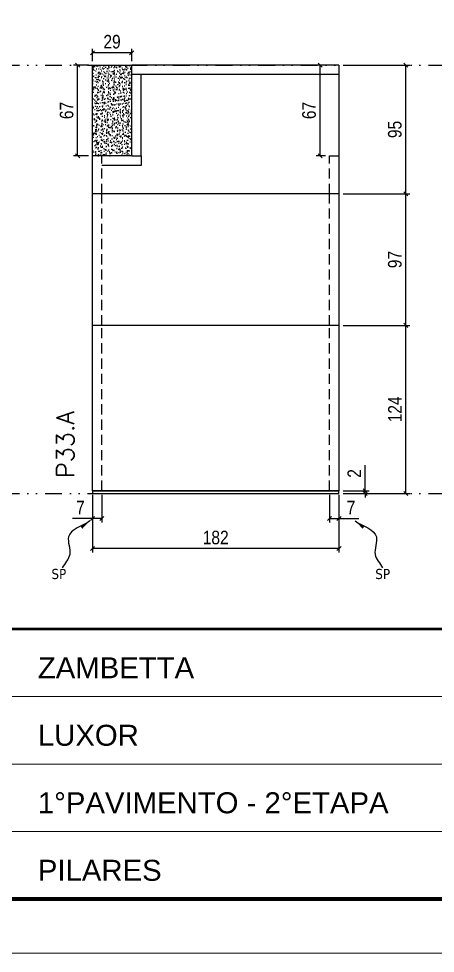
# Model space of a CAD drawing. Extents: x 14400 to 20667, y -21631 to 6985.
# Drawn here: x 18282 to 18589, y 2489 to 3179 of the extents above; entities that cross this region are included whole.
import ezdxf

# ---------------------------------------------------------------- set-up
doc = ezdxf.new("R2010")
doc.units = 0
for name, pattern in [('CONTINUO', [0]), ('DASHED', [0.75, 0.5, -0.25]), ('DIVIDE2', [0.625, 0.25, -0.125, 0, -0.125, 0, -0.125]), ('HIDDEN', [0.375, 0.25, -0.125])]:
    doc.linetypes.add(name, pattern=pattern)
for name, color, linetype in [('COTA', 241, 'Continuous'), ('Nível', 160, 'Continuous'), ('Painéis', 200, 'Continuous'), ('SARR_2.2x7', 40, 'Continuous'), ('texto', 7, 'Continuous')]:
    doc.layers.add(name, color=color, linetype=linetype)
for name, color, linetype, lineweight in [('Folhas', 255, 'Continuous', 9), ('SARRAFO DE PRESSAO', 251, 'DASHED', 9), ('Texto Seção', 7, 'Continuous', 15)]:
    doc.layers.add(name, color=color, linetype=linetype, lineweight=lineweight)
doc.styles.add('ARIAL', font='arial.ttf')
doc.styles.add('COTA TECNICA', font='techl___.ttf', dxfattribs={"height": 10})
doc.styles.add('COTA TECNICA-50', font='techl___.ttf', dxfattribs={"height": 10})
doc.styles.add('REGUA-120', font='ROMANS.shx', dxfattribs={"height": 15})
doc.styles.get("Standard").update_dxf_attribs({"font": 'arial.ttf'})
doc.dimstyles.new('COTA PAINEL-50', dxfattribs={"dimtxt": 10, "dimasz": 3, "dimexe": 3, "dimexo": 3, "dimgap": 3, "dimtad": 1, "dimdec": 1, "dimzin": 12, "dimdsep": 46, "dimtxsty": 'COTA TECNICA-50', "dimblk1": 'OBLIQUE', "dimblk2": 'OBLIQUE', "dimsah": 1, "dimcen": 0.9, "dimclrd": 4, "dimclre": 4, "dimclrt": 240, "dimadec": 1, "dimazin": 3, "dimtfac": 1, "dimtdec": 1, "dimtmove": 0, "dimatfit": 3, "dimfxl": 1, "dimtolj": 1, "dimtzin": 12, "dimarcsym": 0})
doc.dimstyles.new('PAINEL', dxfattribs={"dimtxt": 10, "dimasz": 3, "dimexe": 3, "dimexo": 3, "dimgap": 3, "dimtad": 1, "dimdec": 1, "dimzin": 12, "dimdsep": 46, "dimtxsty": 'COTA TECNICA', "dimblk1": 'OBLIQUE', "dimblk2": 'OBLIQUE', "dimsah": 1, "dimcen": 0.9, "dimclrd": 4, "dimclre": 4, "dimclrt": 240, "dimadec": 1, "dimazin": 3, "dimtfac": 1, "dimtdec": 1, "dimtmove": 0, "dimatfit": 3, "dimfxl": 1, "dimtolj": 1, "dimtzin": 12, "dimarcsym": 0})
doc.dimstyles.get("Standard").update_dxf_attribs({"dimtxt": 0.18, "dimasz": 0.18, "dimexe": 0.18, "dimexo": 0.0625, "dimgap": 0.09, "dimtad": 0, "dimtih": 1, "dimtoh": 1, "dimdec": 4, "dimzin": 0, "dimdsep": 46, "dimtxsty": 'Standard', "dimcen": 0.09, "dimadec": 0, "dimazin": 0, "dimtfac": 1, "dimtdec": 4, "dimtofl": 0, "dimtmove": 0, "dimatfit": 3, "dimfxl": 1, "dimtolj": 1, "dimtzin": 0, "dimarcsym": 0})

# ---------------------------------------------------------------- blocks, each defined once
blk = doc.blocks.new('9999999999')
at = {"color": 30, "linetype": 'CONTINUO'}
for p, q in [((98564.56, 34379.64), (99583.98, 34379.64)), ((98564.56, 34329.83), (99487.98, 34329.83)), ((98564.56, 34280.02), (99487.98, 34280.02))]:
    blk.add_line(p, q, dxfattribs=at)
at = {"color": 30, "linetype": 'CONTINUO', "const_width": 2}
blk.add_lwpolyline([(99583.98, 34230.21), (99583.98, 34414.45, 0.414214), (99568.98, 34429.45), (98228.98, 34429.45, 0.414214), (98213.98, 34414.45), (98213.98, 34245.21, 0.414214), (98228.98, 34230.21), (99583.98, 34230.21)], format="xyb", dxfattribs=at)
at = {"layer": 'Folhas'}
blk.add_lwpolyline([(98138.98, 34190.21), (99623.98, 34190.21), (99623.98, 35240.21), (98138.98, 35240.21)], close=True, dxfattribs=at)
at = {"layer": 'Folhas', "color": 30, "const_width": 3}
blk.add_lwpolyline([(98213.98, 34230.21), (99583.98, 34230.21), (99583.98, 35200.21), (98213.98, 35200.21)], close=True, dxfattribs=at)
at = {"color": 7, "linetype": 'Continuous', "ltscale": 5, "style": 'ARIAL'}
for s, height, p in [('ZAMBETTA', 15.483, (98837.68, 34393.13)), ('LUXOR', 15.483, (98837.68, 34343.32)), ('1°PAVIMENTO - 2°ETAPA', 15.4829, (98837.68, 34293.51)), ('PILARES', 15.483, (98837.68, 34243.7))]:
    blk.add_text(s, height=height, dxfattribs=at).set_placement(p)
blk = doc.blocks.new('_Oblique')
at = {"color": 0, "linetype": 'ByBlock', "lineweight": -2}
blk.add_line((-0.5, -0.5), (0.5, 0.5), dxfattribs=at)
blk = doc.blocks.new('*D1344')
at = {"layer": 'COTA', "color": 4, "lineweight": -2, "transparency": 16777216}
for p, q in [((18335.92, 2827.29), (18335.92, 2784.61)), ((18517.92, 2827.29), (18517.92, 2784.61)), ((18517.92, 2787.61), (18335.92, 2787.61))]:
    blk.add_line(p, q, dxfattribs=at)
at = {"layer": 'Defpoints', "color": 0, "transparency": 16777216}
for p in [(18335.92, 2830.29), (18517.92, 2830.29), (18335.92, 2787.61)]:
    blk.add_point(p, dxfattribs=at)
at = {"layer": 'COTA', "color": 4, "lineweight": -2, "transparency": 16777216, "xscale": 3, "yscale": 3, "zscale": 3, "rotation": 180}
blk.add_blockref('_Oblique', (18335.92, 2787.61), dxfattribs=at)
at = {"layer": 'COTA', "color": 4, "lineweight": -2, "transparency": 16777216, "xscale": 3, "yscale": 3, "zscale": 3}
blk.add_blockref('_Oblique', (18517.92, 2787.61), dxfattribs=at)
at = {"layer": 'COTA', "color": 240, "transparency": 16777216, "insert": (18426.92, 2795.7), "char_height": 10, "attachment_point": 5, "style": 'COTA TECNICA'}
blk.add_mtext('\\A1;182', dxfattribs=at)
blk = doc.blocks.new('*D1345')
at = {"layer": 'COTA', "color": 4, "lineweight": -2, "transparency": 16777216}
for p, q in [((18510.92, 2827.29), (18510.92, 2806.78)), ((18517.92, 2825.29), (18517.92, 2806.78)), ((18510.92, 2809.78), (18517.92, 2809.78)), ((18517.92, 2809.78), (18532.65, 2809.78))]:
    blk.add_line(p, q, dxfattribs=at)
at = {"layer": 'Defpoints', "color": 0, "transparency": 16777216}
for p in [(18510.92, 2830.29), (18517.92, 2828.29), (18517.92, 2809.78)]:
    blk.add_point(p, dxfattribs=at)
at = {"layer": 'COTA', "color": 4, "lineweight": -2, "transparency": 16777216, "xscale": 3, "yscale": 3, "zscale": 3, "rotation": 180}
blk.add_blockref('_Oblique', (18510.92, 2809.78), dxfattribs=at)
at = {"layer": 'COTA', "color": 4, "lineweight": -2, "transparency": 16777216, "xscale": 3, "yscale": 3, "zscale": 3}
blk.add_blockref('_Oblique', (18517.92, 2809.78), dxfattribs=at)
at = {"layer": 'COTA', "color": 240, "transparency": 16777216, "insert": (18526.78, 2817.85), "char_height": 10, "attachment_point": 5, "style": 'COTA TECNICA-50'}
blk.add_mtext('\\A1;7', dxfattribs=at)
blk = doc.blocks.new('*D1346')
at = {"layer": 'COTA', "color": 4, "lineweight": -2, "transparency": 16777216}
for p, q in [((18342.92, 2827.29), (18342.92, 2806.78)), ((18335.92, 2825.29), (18335.92, 2806.78)), ((18335.92, 2809.78), (18321.19, 2809.78)), ((18342.92, 2809.78), (18335.92, 2809.78))]:
    blk.add_line(p, q, dxfattribs=at)
at = {"layer": 'Defpoints', "color": 0, "transparency": 16777216}
for p in [(18335.92, 2828.29), (18342.92, 2830.29), (18335.92, 2809.78)]:
    blk.add_point(p, dxfattribs=at)
at = {"layer": 'COTA', "color": 4, "lineweight": -2, "transparency": 16777216, "xscale": 3, "yscale": 3, "zscale": 3, "rotation": 180}
blk.add_blockref('_Oblique', (18335.92, 2809.78), dxfattribs=at)
at = {"layer": 'COTA', "color": 4, "lineweight": -2, "transparency": 16777216, "xscale": 3, "yscale": 3, "zscale": 3}
blk.add_blockref('_Oblique', (18342.92, 2809.78), dxfattribs=at)
at = {"layer": 'COTA', "color": 240, "transparency": 16777216, "insert": (18327.05, 2817.85), "char_height": 10, "attachment_point": 5, "style": 'COTA TECNICA-50'}
blk.add_mtext('\\A1;7', dxfattribs=at)
blk = doc.blocks.new('*D1366')
at = {"layer": 'COTA', "color": 4, "linetype": 'ByBlock', "lineweight": -2, "transparency": 16777216}
for p, q in [((18520.92, 2952.29), (18570.29, 2952.29)), ((18567.29, 2828.29), (18567.29, 2952.29)), ((18520.92, 2828.29), (18570.29, 2828.29))]:
    blk.add_line(p, q, dxfattribs=at)
at = {"layer": 'Defpoints', "color": 0, "linetype": 'ByBlock', "transparency": 16777216}
for p in [(18517.92, 2952.29), (18567.29, 2952.29), (18517.92, 2828.29)]:
    blk.add_point(p, dxfattribs=at)
at = {"layer": 'COTA', "color": 4, "linetype": 'ByBlock', "lineweight": -2, "transparency": 16777216, "xscale": 3, "yscale": 3, "zscale": 3}
for p, rotation in [((18567.29, 2952.29), 90), ((18567.29, 2828.29), 270)]:
    blk.add_blockref('_Oblique', p, dxfattribs=dict(at, rotation=rotation))
at = {"layer": 'COTA', "color": 240, "linetype": 'ByBlock', "transparency": 16777216, "insert": (18559.21, 2890.29), "char_height": 10, "attachment_point": 5, "rotation": 90, "style": 'COTA TECNICA'}
blk.add_mtext('\\A1;124', dxfattribs=at)
blk = doc.blocks.new('*D1347')
at = {"layer": 'COTA', "color": 4, "lineweight": -2, "transparency": 16777216}
for p, q in [((18537.18, 2830.29), (18537.18, 2849.09)), ((18520.92, 2830.29), (18540.18, 2830.29)), ((18520.92, 2828.29), (18540.18, 2828.29)), ((18537.18, 2828.29), (18537.18, 2830.29)), ((18537.18, 2828.29), (18537.18, 2825.29))]:
    blk.add_line(p, q, dxfattribs=at)
at = {"layer": 'Defpoints', "color": 0, "transparency": 16777216}
for p in [(18517.92, 2830.29), (18517.92, 2828.29), (18537.18, 2828.29)]:
    blk.add_point(p, dxfattribs=at)
at = {"layer": 'COTA', "color": 4, "lineweight": -2, "transparency": 16777216, "xscale": 3, "yscale": 3, "zscale": 3}
for p, rotation in [((18537.18, 2830.29), 270), ((18537.18, 2828.29), 90)]:
    blk.add_blockref('_Oblique', p, dxfattribs=dict(at, rotation=rotation))
at = {"layer": 'COTA', "color": 240, "transparency": 16777216, "insert": (18529.18, 2843.03), "char_height": 10, "attachment_point": 5, "rotation": 90, "style": 'COTA TECNICA-50'}
blk.add_mtext('\\A1;2', dxfattribs=at)
blk = doc.blocks.new('*D1367')
at = {"layer": 'COTA', "color": 4, "linetype": 'ByBlock', "lineweight": -2, "transparency": 16777216}
for p, q in [((18520.92, 2952.29), (18570.29, 2952.29)), ((18567.29, 2828.29), (18567.29, 2952.29)), ((18520.92, 2828.29), (18570.29, 2828.29))]:
    blk.add_line(p, q, dxfattribs=at)
at = {"layer": 'Defpoints', "color": 0, "linetype": 'ByBlock', "transparency": 16777216}
for p in [(18517.92, 2952.29), (18567.29, 2952.29), (18517.92, 2828.29)]:
    blk.add_point(p, dxfattribs=at)
at = {"layer": 'COTA', "color": 4, "linetype": 'ByBlock', "lineweight": -2, "transparency": 16777216, "xscale": 3, "yscale": 3, "zscale": 3}
for p, rotation in [((18567.29, 2952.29), 90), ((18567.29, 2828.29), 270)]:
    blk.add_blockref('_Oblique', p, dxfattribs=dict(at, rotation=rotation))
at = {"layer": 'COTA', "color": 240, "linetype": 'ByBlock', "transparency": 16777216, "insert": (18559.21, 2890.29), "char_height": 10, "attachment_point": 5, "rotation": 90, "style": 'COTA TECNICA'}
blk.add_mtext('\\A1;124', dxfattribs=at)
blk = doc.blocks.new('*D1368')
at = {"layer": 'COTA', "color": 4, "lineweight": -2, "transparency": 16777216}
for p, q in [((18520.92, 3049.29), (18570.29, 3049.29)), ((18567.29, 2952.29), (18567.29, 3049.29)), ((18520.92, 2952.29), (18570.29, 2952.29))]:
    blk.add_line(p, q, dxfattribs=at)
at = {"layer": 'Defpoints', "color": 0, "transparency": 16777216}
for p in [(18517.92, 3049.29), (18567.29, 3049.29), (18517.92, 2952.29)]:
    blk.add_point(p, dxfattribs=at)
at = {"layer": 'COTA', "color": 4, "lineweight": -2, "transparency": 16777216, "xscale": 3, "yscale": 3, "zscale": 3}
for p, rotation in [((18567.29, 3049.29), 90), ((18567.29, 2952.29), 270)]:
    blk.add_blockref('_Oblique', p, dxfattribs=dict(at, rotation=rotation))
at = {"layer": 'COTA', "color": 240, "transparency": 16777216, "insert": (18559.18, 3000.79), "char_height": 10, "attachment_point": 5, "rotation": 90, "style": 'COTA TECNICA'}
blk.add_mtext('\\A1;97', dxfattribs=at)
blk = doc.blocks.new('*D1369')
at = {"layer": 'COTA', "color": 4, "lineweight": -2, "transparency": 16777216}
for p, q in [((18335.92, 3147.29), (18335.92, 3156.39)), ((18364.92, 3153.39), (18335.92, 3153.39)), ((18364.92, 3147.29), (18364.92, 3156.39))]:
    blk.add_line(p, q, dxfattribs=at)
at = {"layer": 'Defpoints', "color": 0, "transparency": 16777216}
for p in [(18335.92, 3153.39), (18335.92, 3144.29), (18364.92, 3144.29)]:
    blk.add_point(p, dxfattribs=at)
at = {"layer": 'COTA', "color": 4, "lineweight": -2, "transparency": 16777216, "xscale": 3, "yscale": 3, "zscale": 3, "rotation": 180}
blk.add_blockref('_Oblique', (18335.92, 3153.39), dxfattribs=at)
at = {"layer": 'COTA', "color": 4, "lineweight": -2, "transparency": 16777216, "xscale": 3, "yscale": 3, "zscale": 3}
blk.add_blockref('_Oblique', (18364.92, 3153.39), dxfattribs=at)
at = {"layer": 'COTA', "color": 240, "transparency": 16777216, "insert": (18350.42, 3161.48), "char_height": 10, "attachment_point": 5, "style": 'COTA TECNICA'}
blk.add_mtext('\\A1;29', dxfattribs=at)
blk = doc.blocks.new('*D1370')
at = {"layer": 'COTA', "color": 4, "lineweight": -2, "transparency": 16777216}
for p, q in [((18520.92, 3144.29), (18570.29, 3144.29)), ((18567.29, 3049.29), (18567.29, 3144.29)), ((18520.92, 3049.29), (18570.29, 3049.29))]:
    blk.add_line(p, q, dxfattribs=at)
at = {"layer": 'Defpoints', "color": 0, "transparency": 16777216}
for p in [(18517.92, 3144.29), (18567.29, 3144.29), (18517.92, 3049.29)]:
    blk.add_point(p, dxfattribs=at)
at = {"layer": 'COTA', "color": 4, "lineweight": -2, "transparency": 16777216, "xscale": 3, "yscale": 3, "zscale": 3}
for p, rotation in [((18567.29, 3144.29), 90), ((18567.29, 3049.29), 270)]:
    blk.add_blockref('_Oblique', p, dxfattribs=dict(at, rotation=rotation))
at = {"layer": 'COTA', "color": 240, "transparency": 16777216, "insert": (18559.15, 3096.79), "char_height": 10, "attachment_point": 5, "rotation": 90, "style": 'COTA TECNICA'}
blk.add_mtext('\\A1;95', dxfattribs=at)
blk = doc.blocks.new('*D1371')
at = {"layer": 'COTA', "color": 4, "lineweight": -2, "transparency": 16777216}
for p, q in [((18332.92, 3144.29), (18322.02, 3144.29)), ((18325.02, 3077.29), (18325.02, 3144.29)), ((18332.92, 3077.29), (18322.02, 3077.29))]:
    blk.add_line(p, q, dxfattribs=at)
at = {"layer": 'Defpoints', "color": 0, "transparency": 16777216}
for p in [(18325.02, 3144.29), (18335.92, 3144.29), (18335.92, 3077.29)]:
    blk.add_point(p, dxfattribs=at)
at = {"layer": 'COTA', "color": 4, "lineweight": -2, "transparency": 16777216, "xscale": 3, "yscale": 3, "zscale": 3}
for p, rotation in [((18325.02, 3144.29), 90), ((18325.02, 3077.29), 270)]:
    blk.add_blockref('_Oblique', p, dxfattribs=dict(at, rotation=rotation))
at = {"layer": 'COTA', "color": 240, "transparency": 16777216, "insert": (18316.92, 3110.79), "char_height": 10, "attachment_point": 5, "rotation": 90, "style": 'COTA TECNICA'}
blk.add_mtext('\\A1;67', dxfattribs=at)
blk = doc.blocks.new('*D1375')
at = {"layer": 'COTA', "color": 4, "lineweight": -2, "transparency": 16777216}
for p, q in [((18507.92, 3144.29), (18500.97, 3144.29)), ((18503.97, 3077.29), (18503.97, 3144.29)), ((18507.92, 3077.29), (18500.97, 3077.29))]:
    blk.add_line(p, q, dxfattribs=at)
at = {"layer": 'Defpoints', "color": 0, "transparency": 16777216}
for p in [(18503.97, 3144.29), (18510.92, 3144.29), (18510.92, 3077.29)]:
    blk.add_point(p, dxfattribs=at)
at = {"layer": 'COTA', "color": 4, "lineweight": -2, "transparency": 16777216, "xscale": 3, "yscale": 3, "zscale": 3}
for p, rotation in [((18503.97, 3144.29), 90), ((18503.97, 3077.29), 270)]:
    blk.add_blockref('_Oblique', p, dxfattribs=dict(at, rotation=rotation))
at = {"layer": 'COTA', "color": 240, "transparency": 16777216, "insert": (18495.87, 3110.79), "char_height": 10, "attachment_point": 5, "rotation": 90, "style": 'COTA TECNICA'}
blk.add_mtext('\\A1;67', dxfattribs=at)

msp = doc.modelspace()

# ---------------------------------------------------------------- hatches: boundary and pattern name
at = {"layer": 'COTA'}
h = msp.add_hatch(dxfattribs=at)
h.set_pattern_fill('AR-CONC', color=256, scale=0.03)
h.set_pattern_definition([(50, (458.773, -9e-13), (5.4655401, -0.4781726), [0.5715, -6.2865]), (355, (458.773, -9e-13), (-1.0573026, 5.7317054), [0.4572, -5.0292175]), (100.451445, (459.2285, -0.04), (4.4082374, 5.2535326), [0.4857003, -5.3427073]), (46.1842, (458.773, 1.524), (8.1323712, -1.2612698), [0.85725, -9.42975]), (96.63556, (459.451, 1.419), (7.122124, 7.4227837), [0.7285507, -8.0140682]), (351.18415, (458.773, 1.524), (7.122124, 7.4227837), [0.685799, -7.543792]), (21, (459.535, 1.143), (4.5484317, -3.067956), [0.5715, -6.2865]), (326, (459.535, 1.143), (1.8540609, 5.525639), [0.4572, -5.0292]), (71.451445, (459.914, 0.8873), (6.4024926, 2.457683), [0.4857003, -5.3426981]), (37.5, (458.773, -9e-13), (0.0926581, 2.53665117), [0, -4.96824, 0, -5.1054, 0, -5.04825]), (7.5, (458.773, -9e-13), (2.00458988, 3.00541724), [0, -2.91084, 0, -4.85394, 0, -1.92405]), (327.5, (457.0737, -9e-13), (4.06771786, -0.17186232), [0, -1.905, 0, -5.9436, 0, -7.8867]), (317.5, (456.3117, -9e-13), (4.44387544, 0.7627947), [0, -2.4765, 0, -3.94716, 0, -5.6007])])
h.paths.add_polyline_path([(18364.92, 3144.29), (18335.92, 3144.29), (18335.92, 3077.29), (18364.92, 3077.29)])

# ---------------------------------------------------------------- linework, layer by layer
for p, q in [((18335.92, 3077.29), (18335.92, 3144.29)), ((18335.92, 3144.29), (18364.92, 3144.29)), ((18364.92, 3077.29), (18371.92, 3077.29)), ((18371.92, 3077.29), (18371.92, 3070.29)), ((18510.92, 3077.29), (18517.92, 3077.29))]:
    msp.add_line(p, q, dxfattribs=at)
at = {"layer": 'Nível', "color": 4, "linetype": 'DIVIDE2', "ltscale": 50}
for p, q in [((17671.97, 3144.29), (19041.97, 3144.29)), ((17671.97, 2828.29), (19041.97, 2828.29))]:
    msp.add_line(p, q, dxfattribs=at)
at = {"layer": 'Painéis'}
for p, q in [((18517.92, 3144.29), (18364.92, 3144.29)), ((18364.92, 3077.29), (18364.92, 3144.29)), ((18517.92, 3144.29), (18517.92, 2830.29)), ((18335.92, 2830.29), (18335.92, 3077.29)), ((18364.92, 3077.29), (18335.92, 3077.29)), ((18517.92, 3049.29), (18335.92, 3049.29)), ((18517.92, 2952.29), (18335.92, 2952.29)), ((18335.92, 2830.29), (18517.92, 2830.29))]:
    msp.add_line(p, q, dxfattribs=at)
msp.add_lwpolyline([(18517.92, 2830.29), (18335.92, 2830.29), (18335.92, 2828.29), (18517.92, 2828.29)], close=True, dxfattribs=at)
at = {"layer": 'SARR_2.2x7'}
for p, q in [((18517.92, 3137.29), (18364.92, 3137.29)), ((18371.92, 3077.29), (18371.92, 3137.29)), ((18371.92, 3070.29), (18342.92, 3070.29))]:
    msp.add_line(p, q, dxfattribs=at)
at = {"layer": 'SARR_2.2x7', "linetype": 'HIDDEN', "ltscale": 30}
for p, q in [((18342.92, 3049.29), (18342.92, 3077.29)), ((18510.92, 3049.29), (18510.92, 3077.29)), ((18342.92, 2952.29), (18342.92, 3049.29)), ((18510.92, 2952.29), (18510.92, 3049.29)), ((18342.92, 2830.29), (18342.92, 2952.29)), ((18510.92, 2830.29), (18510.92, 2952.29))]:
    msp.add_line(p, q, dxfattribs=at)

# ---------------------------------------------------------------- block references
at = {"layer": 'SARRAFO DE PRESSAO', "color": 6, "linetype": 'ByBlock'}
msp.add_blockref('9999999999', (-80542.01, -31701.2), dxfattribs=at)

# ---------------------------------------------------------------- texts
at = {"layer": 'texto', "color": 0, "char_height": 7.5, "attachment_point": 5}
for insert in [(18311.14, 2768.79), (18550.17, 2768.79)]:
    msp.add_mtext('{\\fTahoma|b0|i0|c0|p34;\\C4;SP}', dxfattribs=dict(at, insert=insert))
at = {"layer": 'Texto Seção', "insert": (18322.45, 2839.54), "char_height": 13, "width": 285.3299, "attachment_point": 7, "rotation": 90, "style": 'REGUA-120'}
msp.add_mtext('\\pt26;P33.A', dxfattribs=at)

# ---------------------------------------------------------------- dimensions: what is measured, and where the dimension line sits
at = {"layer": 'COTA'}
for base, p1, p2, angle, dimstyle, picture, middle in [((18335.92, 3153.39), (18364.92, 3144.29), (18335.92, 3144.29), 180, 'PAINEL', '*D1369', (18350.42, 3161.48)), ((18325.02, 3144.29), (18335.92, 3077.29), (18335.92, 3144.29), 90, 'PAINEL', '*D1371', (18316.92, 3110.79)), ((18503.97, 3144.29), (18510.92, 3077.29), (18510.92, 3144.29), 90, 'PAINEL', '*D1375', (18495.87, 3110.79)), ((18567.29, 3144.29), (18517.92, 3049.29), (18517.92, 3144.29), 90, 'PAINEL', '*D1370', (18559.15, 3096.79)), ((18567.29, 3049.29), (18517.92, 2952.29), (18517.92, 3049.29), 90, 'PAINEL', '*D1368', (18559.18, 3000.79)), ((18335.92, 2809.78), (18342.92, 2830.29), (18335.92, 2828.29), 180, 'COTA PAINEL-50', '*D1346', (18327.05, 2817.85))]:
    dim = msp.add_linear_dim(base=base, p1=p1, p2=p2, angle=angle, dimstyle=dimstyle, dxfattribs=at)
    dim.commit()
    dim.dimension.update_dxf_attribs({"geometry": picture, "text_midpoint": middle})
at = {"layer": 'COTA', "linetype": 'ByBlock'}
for picture in ['*D1366', '*D1367']:
    dim = msp.add_aligned_dim(p1=(18517.92, 2828.29), p2=(18517.92, 2952.29), distance=-49.37, dimstyle='PAINEL', dxfattribs=at)
    dim.commit()
    dim.dimension.update_dxf_attribs({"geometry": picture, "text_midpoint": (18559.21, 2890.29)})
at = {"layer": 'COTA'}
dim = msp.add_linear_dim(base=(18537.18, 2828.29), p1=(18517.92, 2830.29), p2=(18517.92, 2828.29), angle=90, dimstyle='COTA PAINEL-50', dxfattribs=at)
dim.commit()
dim.dimension.update_dxf_attribs({"geometry": '*D1347', "text_midpoint": (18537.18, 2843.03), "dimtype": 160})
dim = msp.add_linear_dim(base=(18335.92, 2787.61), p1=(18517.92, 2830.29), p2=(18335.92, 2830.29), angle=180, dimstyle='PAINEL', override={"dimarcsym": 2}, dxfattribs=at)
dim.commit()
dim.dimension.update_dxf_attribs({"geometry": '*D1344', "text_midpoint": (18426.92, 2795.7)})
dim = msp.add_linear_dim(base=(18517.92, 2809.78), p1=(18510.92, 2830.29), p2=(18517.92, 2828.29), dimstyle='COTA PAINEL-50', dxfattribs=at)
dim.commit()
dim.dimension.update_dxf_attribs({"geometry": '*D1345', "text_midpoint": (18526.78, 2817.85)})

# ---------------------------------------------------------------- leaders
at = {"layer": 'COTA', "path_type": 1}
for points in [[(18334.09, 2808.1), (18318.3, 2796.27), (18319.23, 2783.26), (18313.68, 2773.48)], [(18529.75, 2808.1), (18545.53, 2796.27), (18544.61, 2783.26), (18550.16, 2773.48)]]:
    msp.add_leader(points, dimstyle='Standard', override={"dimasz": 8}, dxfattribs=at)

doc.saveas('drawing.dxf')
